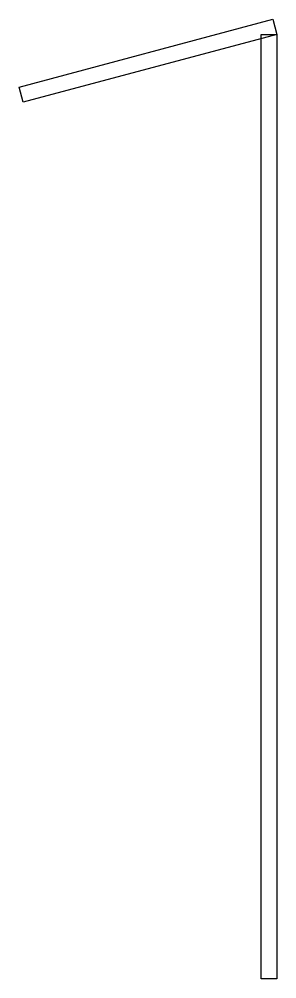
# Model space of a CAD drawing. Extents: x 29 to 78, y 19 to 202.
import ezdxf

# ---------------------------------------------------------------- set-up
doc = ezdxf.new("R2010")
doc.units = 0

msp = doc.modelspace()

# ---------------------------------------------------------------- linework, layer by layer
at = {"layer": 'FACE_1'}
for p, q in [((75.05, 198.79), (78.05, 198.79)), ((75.05, 18.79), (75.05, 198.79)), ((78.05, 198.79), (78.05, 18.79)), ((78.05, 18.79), (75.05, 18.79))]:
    msp.add_line(p, q, dxfattribs=at)
at = {"layer": 'FACE_2'}
for p, q in [((28.98, 188.74), (77.28, 201.68)), ((77.28, 201.68), (78.05, 198.79)), ((78.05, 198.79), (29.76, 185.85)), ((29.76, 185.85), (28.98, 188.74))]:
    msp.add_line(p, q, dxfattribs=at)

doc.saveas('drawing.dxf')
